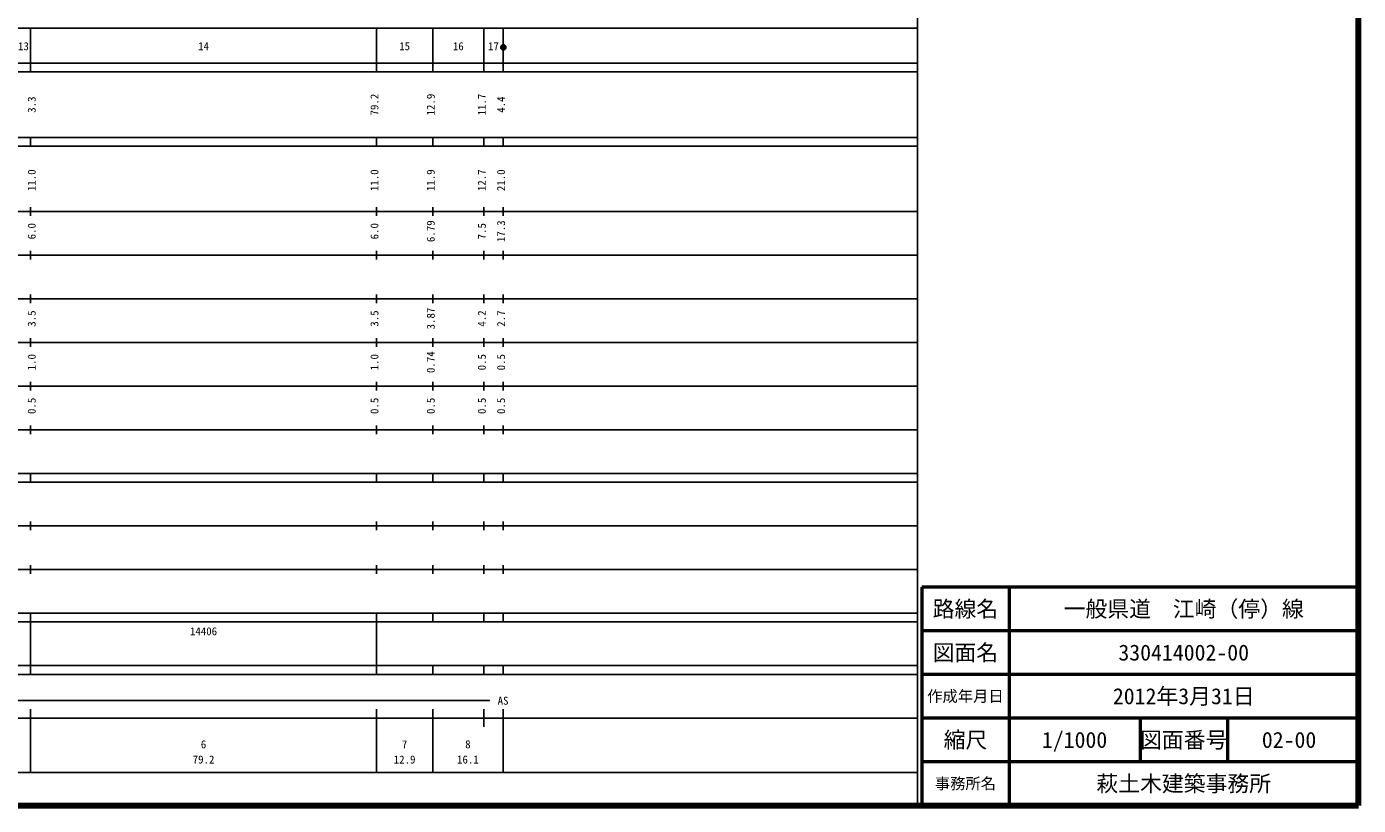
# Model space of a CAD drawing. Units: millimetres on the paper, enlarged 1000 times. Extents: x 40000 to 680000, y 20000 to 380000.
# Drawn here: x 374977 to 680000, y 20000 to 198357 of the extents above; entities that cross this region are included whole.
import ezdxf
from ezdxf.enums import TextEntityAlignment as Align

# ---------------------------------------------------------------- set-up
doc = ezdxf.new("R2010")
doc.units = ezdxf.units.MM
doc.header["$LTSCALE"] = 1000
for name, color, linetype, lineweight in [('M-TTL', 2, 'Continuous', 140), ('M-TTL-BAND', 7, 'Continuous', 25), ('M-TTL-FRAM', 2, 'Continuous', 50), ('M-TTL-LINE', 7, 'Continuous', 50)]:
    doc.layers.add(name, color=color, linetype=linetype, lineweight=lineweight)
doc.layers.add('M-TTL-TXT', color=7, linetype='Continuous')
doc.styles.add('ＭＳ ゴシック', font='')
doc.styles.get('ＭＳ ゴシック').set_extended_font_data('MS Gothic')

msp = doc.modelspace()

# ---------------------------------------------------------------- hatches: boundary and pattern name
at = {"layer": 'M-TTL-BAND'}
msp.add_hatch(color=256, dxfattribs=at).paths.add_polyline_path([(484765, 193621), (484764, 193644), (484763, 193668), (484761, 193691), (484757, 193714), (484753, 193738), (484748, 193761), (484742, 193783), (484735, 193806), (484728, 193828), (484719, 193850), (484710, 193872), (484699, 193893), (484688, 193914), (484676, 193934), (484664, 193954), (484650, 193973), (484636, 193992), (484621, 194010), (484605, 194028), (484589, 194045), (484572, 194061), (484554, 194077), (484536, 194092), (484517, 194106), (484498, 194120), (484478, 194132), (484458, 194144), (484437, 194155), (484416, 194166), (484394, 194175), (484372, 194184), (484350, 194191), (484328, 194198), (484305, 194204), (484282, 194209), (484259, 194213), (484235, 194216), (484212, 194219), (484188, 194220), (484165, 194221), (484141, 194220), (484118, 194219), (484094, 194216), (484071, 194213), (484048, 194209), (484025, 194204), (484002, 194198), (483979, 194191), (483957, 194184), (483935, 194175), (483913, 194166), (483892, 194155), (483872, 194144), (483851, 194132), (483831, 194120), (483812, 194106), (483793, 194092), (483775, 194077), (483757, 194061), (483740, 194045), (483724, 194028), (483708, 194010), (483693, 193992), (483679, 193973), (483666, 193954), (483653, 193934), (483641, 193914), (483630, 193893), (483620, 193872), (483610, 193850), (483602, 193828), (483594, 193806), (483587, 193783), (483581, 193761), (483576, 193738), (483572, 193714), (483569, 193691), (483567, 193668), (483565, 193644), (483565, 193621), (483565, 193597), (483567, 193574), (483569, 193550), (483572, 193527), (483576, 193504), (483581, 193481), (483587, 193458), (483594, 193435), (483602, 193413), (483610, 193391), (483620, 193369), (483630, 193348), (483641, 193327), (483653, 193307), (483666, 193287), (483679, 193268), (483693, 193249), (483708, 193231), (483724, 193213), (483740, 193196), (483757, 193180), (483775, 193164), (483793, 193149), (483812, 193135), (483831, 193122), (483851, 193109), (483872, 193097), (483892, 193086), (483913, 193076), (483935, 193066), (483957, 193058), (483979, 193050), (484002, 193043), (484025, 193037), (484048, 193032), (484071, 193028), (484094, 193025), (484118, 193022), (484141, 193021), (484165, 193021), (484188, 193021), (484212, 193022), (484235, 193025), (484259, 193028), (484282, 193032), (484305, 193037), (484328, 193043), (484350, 193050), (484372, 193058), (484394, 193066), (484416, 193076), (484437, 193086), (484458, 193097), (484478, 193109), (484498, 193122), (484517, 193135), (484536, 193149), (484554, 193164), (484572, 193180), (484589, 193196), (484605, 193213), (484621, 193231), (484636, 193249), (484650, 193268), (484664, 193287), (484676, 193307), (484688, 193327), (484699, 193348), (484710, 193369), (484719, 193391), (484728, 193413), (484735, 193435), (484742, 193458), (484748, 193481), (484753, 193504), (484757, 193527), (484761, 193550), (484763, 193574), (484764, 193597)])

# ---------------------------------------------------------------- linework, layer by layer
at = {"layer": 'M-TTL'}
for p, q in [((680000, 20000), (680000, 380000)), ((40000, 20000), (680000, 20000))]:
    msp.add_line(p, q, dxfattribs=at)
at = {"layer": 'M-TTL-BAND'}
for p, q in [((579000, 20000), (579000, 370000)), ((68000, 198000), (579000, 198000)), ((375900, 188000), (375900, 198000)), ((455100, 188000), (455100, 198000)), ((468000, 188000), (468000, 198000)), ((479700, 188000), (479700, 198000)), ((484100, 188000), (484100, 198000)), ((40000, 190000), (579000, 190000)), ((40000, 188000), (579000, 188000)), ((40000, 173000), (579000, 173000)), ((40000, 171000), (579000, 171000)), ((375900, 171000), (375900, 173000)), ((455100, 171000), (455100, 173000)), ((468000, 171000), (468000, 173000)), ((479700, 171000), (479700, 173000)), ((484100, 171000), (484100, 173000)), ((40000, 156000), (579000, 156000)), ((375900, 155000), (375900, 157000)), ((455100, 155000), (455100, 157000)), ((468000, 155000), (468000, 157000)), ((479700, 155000), (479700, 157000)), ((484100, 155000), (484100, 157000)), ((375900, 145000), (375900, 147000)), ((455100, 145000), (455100, 147000)), ((468000, 145000), (468000, 147000)), ((479700, 145000), (479700, 147000)), ((484100, 145000), (484100, 147000)), ((46000, 146000), (579000, 146000)), ((52000, 136000), (579000, 136000)), ((375900, 135000), (375900, 137000)), ((455100, 135000), (455100, 137000)), ((468000, 135000), (468000, 137000)), ((479700, 135000), (479700, 137000)), ((484100, 135000), (484100, 137000)), ((46000, 126000), (579000, 126000)), ((375900, 125000), (375900, 127000)), ((455100, 125000), (455100, 127000)), ((468000, 125000), (468000, 127000)), ((479700, 125000), (479700, 127000)), ((484100, 125000), (484100, 127000)), ((52000, 116000), (579000, 116000)), ((375900, 115000), (375900, 117000)), ((455100, 115000), (455100, 117000)), ((468000, 115000), (468000, 117000)), ((479700, 115000), (479700, 117000)), ((484100, 115000), (484100, 117000)), ((375900, 105000), (375900, 107000)), ((455100, 105000), (455100, 107000)), ((468000, 105000), (468000, 107000)), ((479700, 105000), (479700, 107000)), ((484100, 105000), (484100, 107000)), ((46000, 106000), (579000, 106000)), ((40000, 96000), (579000, 96000)), ((375900, 94000), (375900, 96000)), ((455100, 94000), (455100, 96000)), ((468000, 94000), (468000, 96000)), ((479700, 94000), (479700, 96000)), ((484100, 94000), (484100, 96000)), ((40000, 94000), (579000, 94000)), ((49000, 84000), (579000, 84000)), ((375900, 83000), (375900, 85000)), ((455100, 83000), (455100, 85000)), ((468000, 83000), (468000, 85000)), ((479700, 83000), (479700, 85000)), ((484100, 83000), (484100, 85000)), ((40000, 74000), (579000, 74000)), ((375900, 73000), (375900, 75000)), ((455100, 73000), (455100, 75000)), ((468000, 73000), (468000, 75000)), ((479700, 73000), (479700, 75000)), ((484100, 73000), (484100, 75000)), ((40000, 64000), (579000, 64000)), ((40000, 62000), (579000, 62000)), ((375900, 62000), (375900, 64000)), ((375900, 52000), (375900, 62000)), ((455100, 62000), (455100, 64000)), ((455100, 52000), (455100, 62000)), ((468000, 62000), (468000, 64000)), ((479700, 62000), (479700, 64000)), ((484100, 62000), (484100, 64000)), ((40000, 52000), (579000, 52000)), ((375900, 50000), (375900, 52000)), ((455100, 50000), (455100, 52000)), ((468000, 50000), (468000, 52000)), ((479700, 50000), (479700, 52000)), ((484100, 50000), (484100, 52000)), ((40000, 50000), (579000, 50000)), ((71000, 44000), (481100, 44000)), ((40000, 40000), (579000, 40000)), ((375900, 27500), (375900, 42000)), ((455100, 27500), (455100, 42000)), ((468000, 27500), (468000, 42000)), ((479700, 38000), (479700, 42000)), ((484100, 27500), (484100, 42000)), ((68000, 27500), (579000, 27500))]:
    msp.add_line(p, q, dxfattribs=at)
msp.add_circle((484165, 193621), 600, dxfattribs=at)
at = {"layer": 'M-TTL-FRAM'}
for p, q in [((680000, 70000), (580000, 70000)), ((580000, 70000), (580000, 20000))]:
    msp.add_line(p, q, dxfattribs=at)
at = {"layer": 'M-TTL-LINE'}
for p, q in [((600000, 70000), (600000, 20000)), ((680000, 60000), (580000, 60000)), ((680000, 50000), (580000, 50000)), ((680000, 40000), (580000, 40000)), ((630000, 40000), (630000, 30000)), ((650000, 40000), (650000, 30000)), ((680000, 30000), (580000, 30000))]:
    msp.add_line(p, q, dxfattribs=at)

# ---------------------------------------------------------------- texts
at = {"layer": 'M-TTL-BAND', "style": 'ＭＳ ゴシック'}
for s, p in [('13', (374250, 192405)), ('14', (415500, 192405)), ('15', (461550, 192405)), ('16', (473850, 192405)), ('17', (481900, 192405)), ('AS', (484100, 42500)), ('6', (415500, 32523)), ('7', (461550, 32523)), ('8', (476050, 32523)), ('79.2', (415500, 29033)), ('12.9', (461550, 29033)), ('16.1', (476050, 29033))]:
    msp.add_text(s, height=1833, dxfattribs=at).set_placement(p, align=Align.BOTTOM_CENTER)
for s, p in [('3.3', (377600, 180500)), ('79.2', (456100, 180500)), ('12.9', (469000, 180500)), ('11.7', (480700, 180500)), ('4.4', (485100, 180500)), ('11.0', (377600, 163174)), ('11.0', (456100, 163174)), ('11.9', (469000, 163174)), ('12.7', (480700, 163174)), ('21.0', (485100, 163174)), ('6.0', (377600, 151500)), ('6.0', (456100, 151500)), ('6.79', (469000, 151500)), ('7.5', (480700, 151500)), ('17.3', (485100, 151500)), ('3.5', (377600, 131500)), ('3.5', (456100, 131500)), ('3.87', (469000, 131500)), ('4.2', (480700, 131500)), ('2.7', (485100, 131500)), ('1.0', (377600, 121500)), ('1.0', (456100, 121500)), ('0.74', (469000, 121500)), ('0.5', (480700, 121500)), ('0.5', (485100, 121500)), ('0.5', (377600, 111500)), ('0.5', (456100, 111500)), ('0.5', (469000, 111500)), ('0.5', (480700, 111500)), ('0.5', (485100, 111500))]:
    msp.add_text(s, height=1833, rotation=90, dxfattribs=at).set_placement(p, align=Align.BOTTOM_CENTER)
msp.add_text('14406', height=1833, dxfattribs=at).set_placement((412375, 58405), align=Align.BOTTOM_LEFT)
at = {"layer": 'M-TTL-TXT', "style": 'ＭＳ ゴシック'}
for s, height, p in [('路線名', 3666, (590000, 65000)), ('路線名', 3666, (590000, 65000)), ('一般県道\u3000江崎（停）線', 3666, (640000, 65000)), ('図面名', 3666, (590000, 55000)), ('図面名', 3666, (590000, 55000)), ('330414002-00', 3666, (640000, 55000)), ('作成年月日', 2566, (590000, 45000)), ('作成年月日', 2566, (590000, 45000)), ('2012年3月31日', 3666, (640000, 45000)), ('縮尺', 3666, (590000, 35000)), ('縮尺', 3666, (590000, 35000)), ('1/1000', 3666, (615000, 35000)), ('図面番号', 3666, (640000, 35000)), ('図面番号', 3666, (640000, 35000)), ('02-00', 3666, (664125, 35000)), ('事務所名', 2566, (590000, 25000)), ('事務所名', 2566, (590000, 25000)), ('萩土木建築事務所', 3666, (640000, 25000))]:
    msp.add_text(s, height=height, dxfattribs=at).set_placement(p, align=Align.MIDDLE_CENTER)

doc.saveas('drawing.dxf')
